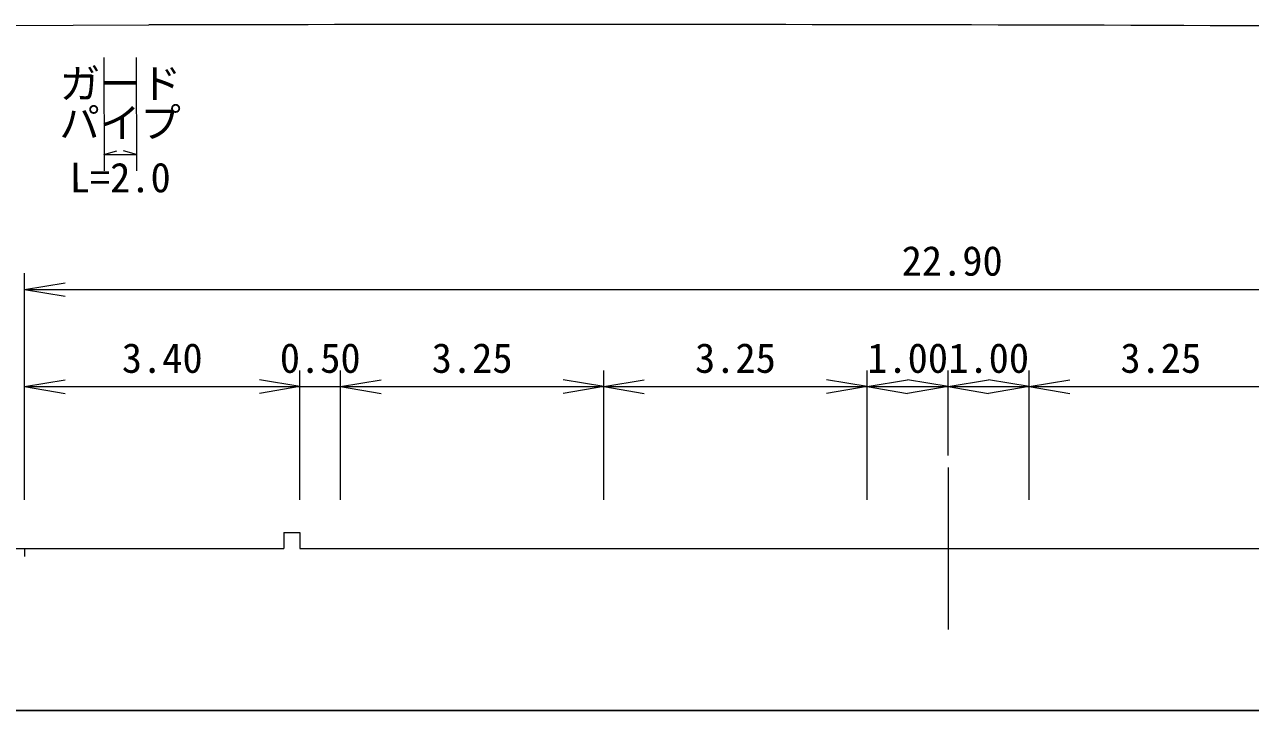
# Model space of a CAD drawing. Units: millimetres, scale not verified, with parts at other scales. Extents: x 40000 to 680000, y 20000 to 380000.
# Drawn here: x 181000 to 256658, y 205000 to 247360 of the extents above; entities that cross this region are included whole.
import ezdxf
from ezdxf.enums import TextEntityAlignment as Align

# ---------------------------------------------------------------- set-up
doc = ezdxf.new("R2010")
doc.units = ezdxf.units.MM
doc.header["$LTSCALE"] = 1000
doc.linetypes.add('CHAIN', pattern=[18.5, 12, -1.5, 3.5, -1.5])
for name, color, linetype, lineweight in [('M-BGD', 7, 'Continuous', 13), ('M-BMK', 2, 'CHAIN', 13), ('M-STR-HTXT', 7, 'Continuous', 13), ('M-TTL-BAND', 7, 'Continuous', 25)]:
    doc.layers.add(name, color=color, linetype=linetype, lineweight=lineweight)
doc.styles.add('ＭＳ ゴシック', font='')
doc.styles.get('ＭＳ ゴシック').set_extended_font_data('MS Gothic')

msp = doc.modelspace()

# ---------------------------------------------------------------- linework, layer by layer
at = {"layer": 'M-BGD'}
for p, q in [((197000, 216000), (197000, 215000)), ((197000, 216000), (198000, 216000)), ((198000, 216000), (198000, 215000))]:
    msp.add_line(p, q, dxfattribs=at)
for points in [[(178000, 215000), (181000, 215000), (197000, 215000)], [(198000, 215000), (200500, 215000), (216750, 215000), (233000, 215000), (238000, 215000), (243000, 215000), (259250, 215000), (275500, 215000), (278000, 215000)]]:
    msp.add_lwpolyline(points, dxfattribs=at)
at = {"layer": 'M-BMK'}
msp.add_line((238000, 220000), (238000, 210000), dxfattribs=at)
at = {"layer": 'M-STR-HTXT'}
for p, q in [((141966, 247220), (188676, 247330)), ((185889, 245323), (185905, 238323)), ((187890, 245328), (187906, 238328)), ((185903, 239323), (186702, 239565)), ((185903, 239323), (187904, 239328)), ((187904, 239328), (187103, 239566)), ((181000, 218000), (181000, 232000)), ((181000, 231000), (183500, 231417)), ((181000, 231000), (183500, 230583)), ((181000, 231000), (295500, 231000)), ((198000, 218000), (198000, 226000)), ((200500, 218000), (200500, 226000)), ((216750, 218000), (216750, 226000)), ((233000, 218000), (233000, 226000)), ((238000, 220748), (238000, 226000)), ((243000, 218000), (243000, 226000)), ((181000, 225000), (183500, 225417)), ((181000, 225000), (183500, 224583)), ((181000, 225000), (198000, 225000)), ((198000, 225000), (195500, 225417)), ((198000, 225000), (195500, 224583)), ((198000, 225000), (200500, 225000)), ((200500, 225000), (203000, 225417)), ((200500, 225000), (203000, 224583)), ((200500, 225000), (216750, 225000)), ((216750, 225000), (214250, 225417)), ((216750, 225000), (214250, 224583)), ((216750, 225000), (219250, 225417)), ((216750, 225000), (219250, 224583)), ((216750, 225000), (233000, 225000)), ((233000, 225000), (230500, 225417)), ((233000, 225000), (230500, 224583)), ((233000, 225000), (235500, 225417)), ((233000, 225000), (235500, 224583)), ((233000, 225000), (238000, 225000)), ((238000, 225000), (235500, 225417)), ((238000, 225000), (235500, 224583)), ((238000, 225000), (240500, 225417)), ((238000, 225000), (240500, 224583)), ((238000, 225000), (243000, 225000)), ((243000, 225000), (240500, 225417)), ((243000, 225000), (240500, 224583)), ((243000, 225000), (245500, 225417)), ((243000, 225000), (245500, 224583)), ((243000, 225000), (259250, 225000)), ((181000, 215000), (181000, 214500))]:
    msp.add_line(p, q, dxfattribs=at)
msp.add_arc((214336, -10707640), 10955000, 89.58605, 90.13421, dxfattribs=at)
at = {"layer": 'M-TTL-BAND'}
msp.add_line((40000, 205000), (579000, 205000), dxfattribs=at)

# ---------------------------------------------------------------- texts
at = {"layer": 'M-STR-HTXT', "style": 'ＭＳ ゴシック'}
for s, p in [('ガード', (186928, 242251)), ('パイプ', (186902, 239826))]:
    msp.add_text(s, height=1833, rotation=0.134, dxfattribs=at).set_placement(p, align=Align.BOTTOM_CENTER)
msp.add_text('L=2.0', height=1833, rotation=0.134, dxfattribs=at).set_placement((186905, 238826), align=Align.TOP_CENTER)
for s, p in [('22.90', (238250, 231300)), ('3.40', (189500, 225300)), ('0.50', (199250, 225300)), ('3.25', (208625, 225300)), ('3.25', (224875, 225300)), ('1.00', (235500, 225300)), ('1.00', (240500, 225300)), ('3.25', (251125, 225300))]:
    msp.add_text(s, height=1833, dxfattribs=at).set_placement(p, align=Align.BOTTOM_CENTER)

doc.saveas('drawing.dxf')
